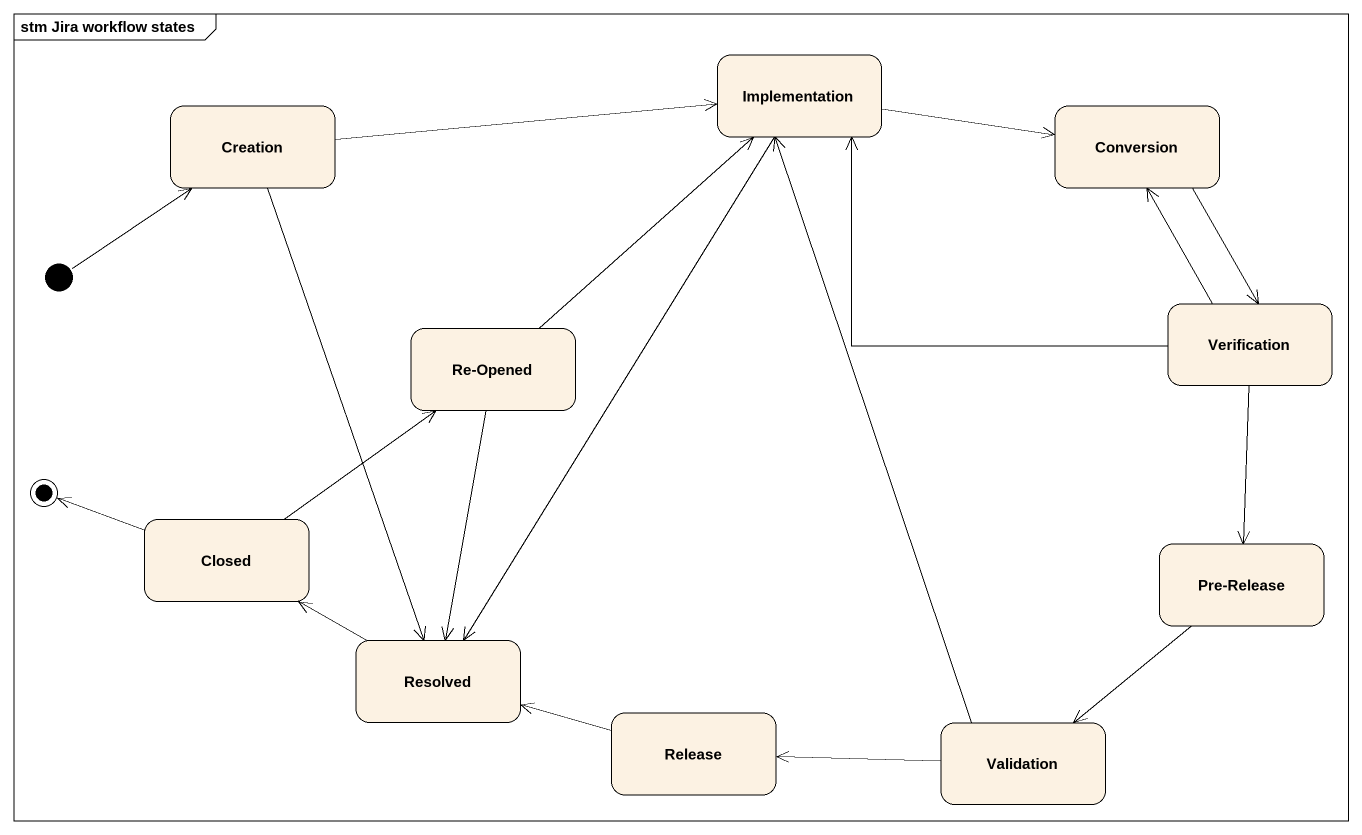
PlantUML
@startuml
mainframe stm Jira workflow states
hide empty description
state Creation
state Implementation
state Conversion
state "Re-Opened" as Re_Opened
state Verification
state Closed
state "Pre-Release" as Pre_Release
state Resolved
state Release
state Validation
[*] -up-> Creation
Creation -right-> Implementation
Creation --> Resolved
Implementation -right-> Conversion
Implementation --> Resolved
Conversion --> Verification
Re_Opened -up-> Implementation
Re_Opened --> Resolved
Verification -left-> Implementation
Verification -up-> Conversion
Verification --> Pre_Release
Closed -up-> Re_Opened
Pre_Release --> Validation
Resolved -left-> Closed
Release -left-> Resolved
Validation -up-> Implementation
Validation -left-> Release
Closed -left-> [*]
@enduml
